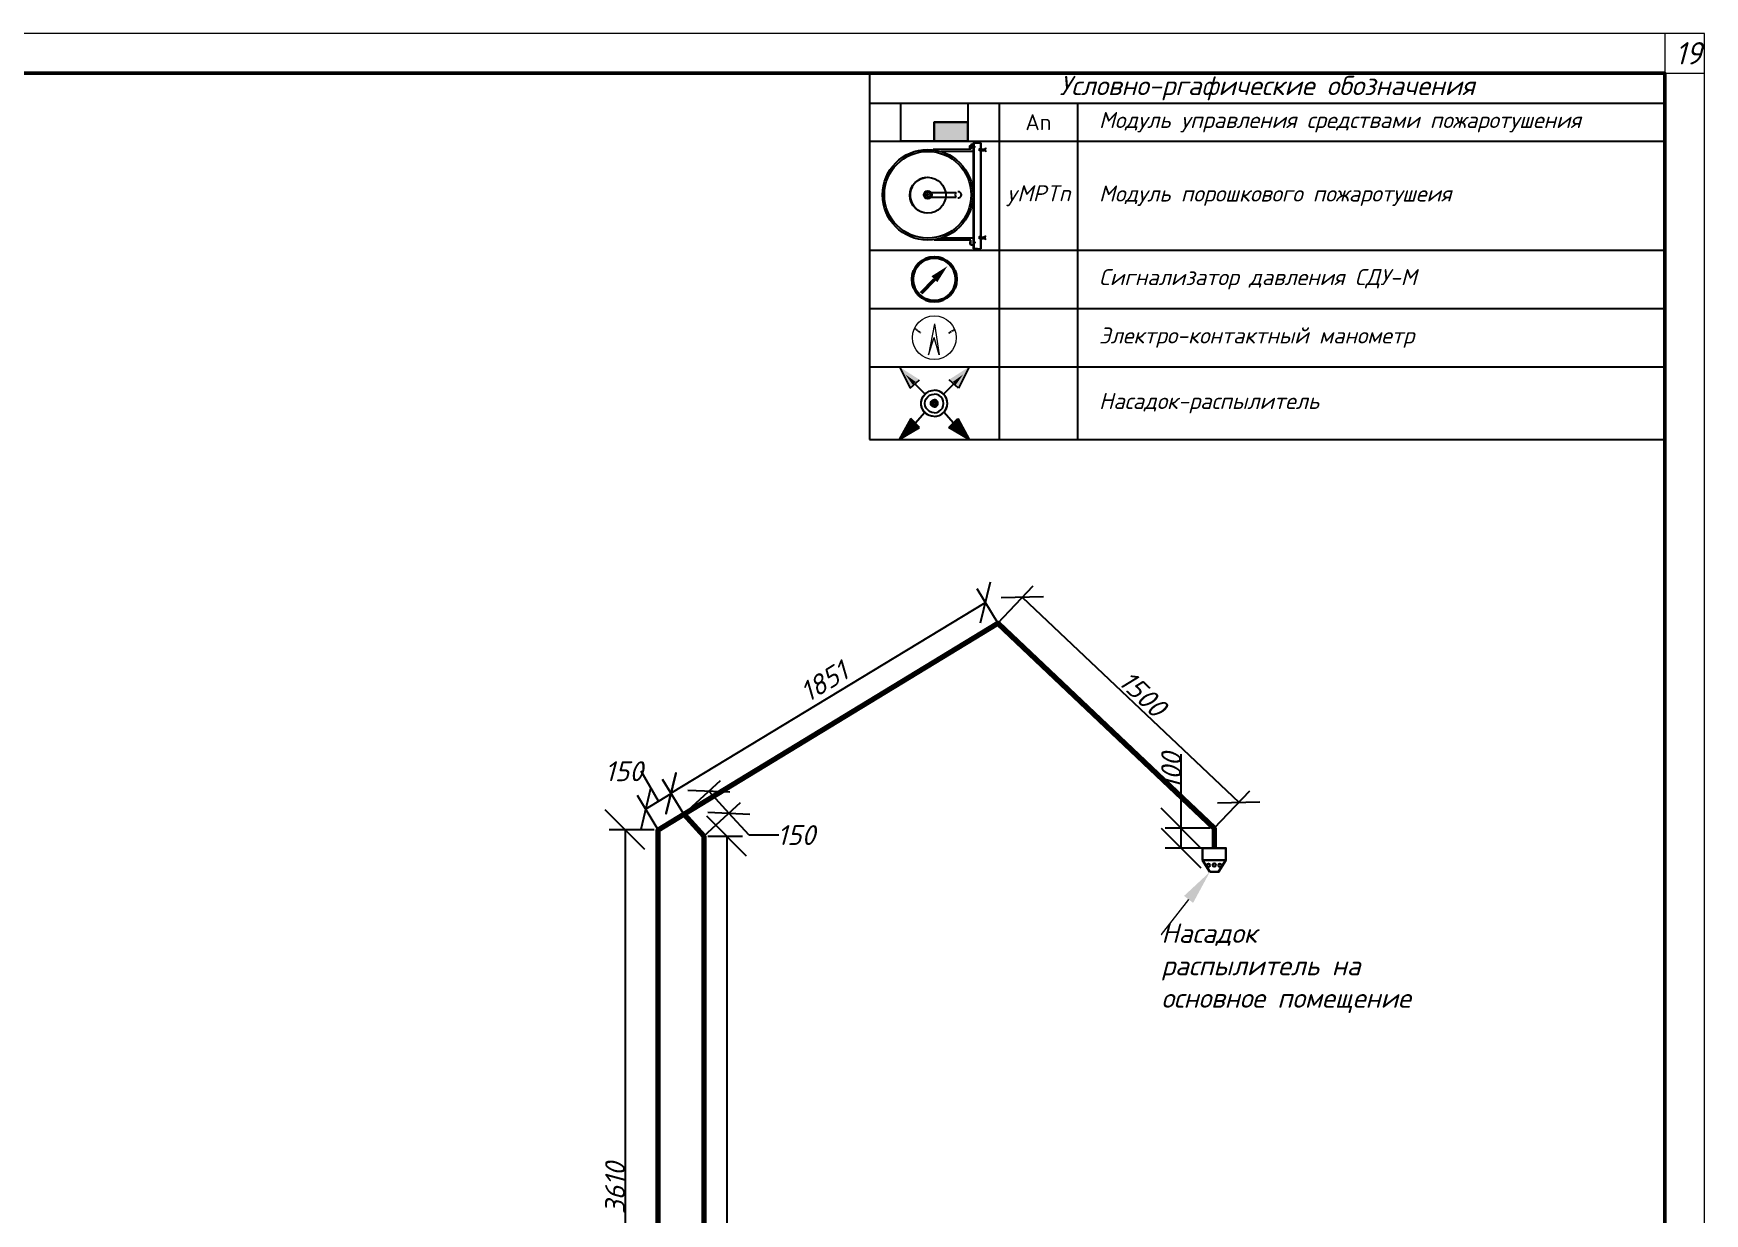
# Model space of a CAD drawing. Header units: millimetres. Extents: x -43024 to 94798, y 928 to 12808.
# Drawn here: x 28313 to 36723, y 6868 to 12808 of the extents above; entities that cross this region are included whole.
import ezdxf
from ezdxf import colors
from ezdxf.entities.mleader import LeaderData, LeaderLine
from ezdxf.math import Vec2, Vec3

# ---------------------------------------------------------------- set-up
doc = ezdxf.new("R2010")
doc.units = ezdxf.units.MM
for name, pattern in [('CONTINUA', [0]), ('DASHED', [7, 5, -2, 0]), ('штриховая', [0.75, 0.5, -0.25])]:
    doc.linetypes.add(name, pattern=pattern)
for name, color, linetype, lineweight in [('.', 7, 'Continuous', 50), ('shkl', 138, 'Continuous', 15), ('ПС', 1, 'Continuous', 50)]:
    doc.layers.add(name, color=color, linetype=linetype, lineweight=lineweight)
for name, color, linetype in [('FM', 6, 'Continuous'), ('NOZZLE', 4, 'Continuous'), ('SPRKDAT1', 30, 'Continuous'), ('АГПТ', 7, 'Continuous')]:
    doc.layers.add(name, color=color, linetype=linetype)
doc.styles.add('GOST-2.304_Type-B_italic', font='GOST_Common Italic.ttf')
doc.styles.get("Standard").update_dxf_attribs({"font": 'arial.ttf'})
doc.styles.add('Архитектурный', font='isocpeui.ttf')
doc.dimstyles.get("Standard").update_dxf_attribs({"dimtxt": 0.18, "dimasz": 0.18, "dimexe": 0.18, "dimexo": 0.0625, "dimgap": 0.09, "dimtad": 0, "dimtih": 1, "dimtoh": 1, "dimdec": 4, "dimzin": 0, "dimdsep": 46, "dimtxsty": 'Standard', "dimcen": 0.09, "dimadec": 0, "dimazin": 0, "dimtfac": 1, "dimtdec": 4, "dimtofl": 0, "dimtmove": 0, "dimatfit": 3, "dimfxl": 1, "dimtolj": 1, "dimtzin": 0, "dimarcsym": 0})

# ---------------------------------------------------------------- blocks, each defined once
blk = doc.blocks.new('*U27')
at = {"lineweight": 0}
blk.add_lwpolyline([(-415, -5), (5, -5), (5, 292), (-415, 292)], close=True, dxfattribs=at)
at = {"color": 0, "linetype": 'Continuous', "lineweight": 50}
blk.add_lwpolyline([(-395, 287), (0, 287), (0, 0), (-395, 0)], close=True, dxfattribs=at)
blk = doc.blocks.new('An')
at = {"layer": '.', "lineweight": 30}
h = blk.add_hatch(color=1, dxfattribs=at)
h.dxf.hatch_style = 1
h.paths.add_polyline_path([(-686454, -717273), (-686116, -717273), (-686116, -717082), (-686454, -717082)])
at = {"layer": 'shkl', "color": 1, "lineweight": 30}
blk.add_lwpolyline([(-686116, -717273), (-686454, -717273), (-686454, -717082), (-686116, -717082)], close=True, dxfattribs=at)
at = {"layer": 'АГПТ', "color": 1}
blk.add_lwpolyline([(-686116, -717273), (-686791, -717273), (-686791, -716892), (-686116, -716892)], close=True, dxfattribs=at)
blk = doc.blocks.new('MGF')
at = {"color": 1}
for centre, radius in [((34617, -15264), 285), ((34617, -15264, 949), 273)]:
    blk.add_circle(centre, radius, dxfattribs=at)
at = {"layer": 'FM', "color": 1}
for p, q in [((34888, -14977), (34652, -14979, -949)), ((34902, -14991), (34701, -14991, -4805)), ((34888, -14948), (34888, -14977)), ((34902, -14948), (34888, -14948)), ((34902, -14948), (34888, -14948)), ((34902, -14948), (34888, -14948)), ((34902, -14948), (34888, -14948)), ((34930, -14936), (34902, -14936)), ((34902, -14936), (34951, -14936)), ((34902, -14936), (34951, -14936)), ((34930, -14936), (34902, -14936)), ((34902, -14936), (34951, -14936)), ((34902, -14936), (34902, -15603)), ((34902, -14936), (34951, -14936)), ((34930, -14936), (34902, -14936)), ((34902, -14936), (34951, -14936)), ((34902, -14936), (34951, -14936)), ((34930, -14936), (34902, -14936)), ((34902, -14936), (34951, -14936)), ((34902, -14936), (34951, -14936)), ((34930, -14936), (34902, -14936)), ((34902, -14936), (34951, -14936)), ((34902, -14936), (34951, -14936)), ((34930, -14936), (34902, -14936)), ((34902, -14936), (34951, -14936)), ((34902, -14936), (34951, -14936)), ((34907, -14936), (34907, -15603)), ((34907, -14958), (34913, -14958)), ((34907, -14967), (34913, -14967)), ((34913, -14967), (34913, -14958)), ((34948, -14936), (34948, -15603)), ((34948, -14981), (34948, -14981)), ((34951, -14936), (34951, -15603)), ((34952, -14976), (34968, -14976)), ((34952, -14985), (34970, -14985)), ((34638, -15250), (34796, -15250, 949)), ((34638, -15278), (34796, -15278, 949)), ((34888, -15550), (34658, -15550, -949)), ((34902, -15537), (34700, -15537, -4859)), ((34888, -15580), (34888, -15550)), ((34952, -15530), (34965, -15530)), ((34952, -15538), (34968, -15538)), ((34902, -15580), (34888, -15580)), ((34902, -15580), (34888, -15580)), ((34930, -15603), (34902, -15603)), ((34902, -15603), (34951, -15603)), ((34902, -15603), (34951, -15603)), ((34930, -15603), (34902, -15603)), ((34902, -15603), (34951, -15603)), ((34902, -15603), (34951, -15603)), ((34930, -15603), (34902, -15603)), ((34902, -15603), (34951, -15603)), ((34902, -15603), (34951, -15603)), ((34930, -15603), (34902, -15603)), ((34902, -15603), (34951, -15603)), ((34902, -15603), (34951, -15603)), ((34930, -15603), (34902, -15603)), ((34902, -15603), (34951, -15603)), ((34902, -15603), (34951, -15603)), ((34930, -15603), (34902, -15603)), ((34902, -15603), (34951, -15603)), ((34902, -15603), (34951, -15603)), ((34930, -15603), (34902, -15603)), ((34902, -15603), (34951, -15603)), ((34902, -15603), (34951, -15603)), ((34930, -15603), (34902, -15603)), ((34902, -15603), (34951, -15603)), ((34902, -15603), (34951, -15603)), ((34930, -15603), (34902, -15603)), ((34902, -15603), (34951, -15603)), ((34902, -15603), (34951, -15603)), ((34930, -15603), (34902, -15603)), ((34902, -15603), (34951, -15603)), ((34902, -15603), (34951, -15603)), ((34930, -15603), (34902, -15603)), ((34902, -15603), (34951, -15603)), ((34902, -15603), (34951, -15603)), ((34930, -15603), (34902, -15603)), ((34902, -15603), (34951, -15603)), ((34902, -15603), (34951, -15603)), ((34907, -15560), (34913, -15560)), ((34907, -15569), (34913, -15569)), ((34913, -15560), (34913, -15569))]:
    blk.add_line(p, q, dxfattribs=at)
for points in [[(34882, -14970), (34882, -14956), (34888, -14956), (34888, -14970)], [(34902, -14973), (34902, -14953), (34907, -14953), (34907, -14973)], [(34942, -14987), (34942, -14974), (34948, -14974), (34948, -14987)], [(34882, -15558), (34882, -15572), (34888, -15572), (34888, -15558)], [(34902, -15554), (34902, -15575), (34907, -15575), (34907, -15554)], [(34942, -15541), (34942, -15527), (34948, -15527), (34948, -15541)]]:
    blk.add_lwpolyline(points, close=True, dxfattribs=at)
blk.add_lwpolyline([(34615, -15266), (34610, -15266), (34610, -15261), (34615, -15261)], dxfattribs=at)
blk.add_lwpolyline([(34615, -15266), (34610, -15266), (34610, -15261), (34615, -15261)], dxfattribs=at)
for centre, radius in [((34617, -15267), 113), ((34617, -15267), 113), ((34617, -15264), 24.8), ((34617, -15264), 24.8), ((34617, -15264), 16), ((34617, -15264), 16), ((34617, -15264), 3.44), ((34617, -15264), 3.44)]:
    blk.add_circle(centre, radius, dxfattribs=at)
for centre, radius, start, end in [((34969, -14959), 17.5, 265.7814, 328.0509), ((34969, -15002), 17.5, 31.9491, 85.7814), ((34971, -14968), 12.3, 274.0647, 1.3356), ((34971, -14993), 12.3, 358.6644, 85.9353), ((34618, -15266, -4800), 112, 96.3699, 185.5874), ((34618, -15266, -4815), 112, 185.6585, 264.548), ((34809, -15264, 949), 19.4, 132.8011, 227.199), ((34809, -15264, 949), 19.4, 258.9396, 101.0604), ((34967, -15512), 17.5, 265.7814, 328.0509), ((34967, -15556), 17.5, 31.9491, 85.7814), ((34969, -15522), 12.3, 274.0647, 1.3356), ((34969, -15546), 12.3, 358.6644, 85.9353)]:
    blk.add_arc(centre, radius, start, end, dxfattribs=at)
blk = doc.blocks.new('СДУ')
at = {"layer": 'ПС'}
h = blk.add_hatch(color=6, dxfattribs=at)
h.dxf.hatch_style = 1
h.paths.add_polyline_path([(4397121.1, 581569.6), (4397150.9, 581539.8), (4397201.8, 581620.5)])
at = {"layer": 'ПС', "color": 6, "elevation": -692.9}
blk.add_lwpolyline([(4397069.5, 581485.5), (4397137.3, 581553.3)], dxfattribs=at)
at = {"layer": 'ПС', "color": 6, "ltscale": 100}
blk.add_circle((4397136, 581554.7, -692.9), 110, dxfattribs=at)
blk = doc.blocks.new('ЭКМ')
at = {"color": 63, "linetype": 'DASHED'}
for points in [[(759475.6, -1374292.8), (759504.9, -1374315.5)], [(759676.9, -1374298.6), (759646.4, -1374319.5)]]:
    blk.add_lwpolyline(points, dxfattribs=at)
at = {"color": 63, "lineweight": 20}
for points in [[(759577, -1374270), (759546, -1374426), (759575, -1374340)], [(759577, -1374270), (759599, -1374427.5), (759575, -1374340)]]:
    blk.add_lwpolyline(points, dxfattribs=at)
blk.add_circle((759575, -1374340), 110, dxfattribs=at)
blk = doc.blocks.new('360 NOZZLE')
at = {"color": 244, "ltscale": 5, "true_color": 0x991b1e}
for p, q in [((-98.2, 98.2), (-46.5, 46.5)), ((98.2, 98.2), (46.5, 46.5)), ((-96.1, -99.1), (-48, -44)), ((96.1, -99.1), (48, -44))]:
    blk.add_line(p, q, dxfattribs=at)
at = {"color": 244, "ltscale": 5, "true_color": 0x991b1e, "extrusion": (0, 0, -1)}
for major_axis, start_param, end_param in [((33.2, -33.2), 0.785398, 3.926991), ((12.7, 12.7), 2.356194, 5.497787), ((12.7, 12.7), 2.356194, 5.497787), ((9.5, -9.5), 0.785398, 3.926991), ((9.5, -9.5), 0.785398, 3.926991), ((7.92, -7.92), 0.785398, 3.926991), ((6.33, -6.33), 0.785398, 3.926991), ((4.75, 4.75), 2.356194, 5.497787)]:
    blk.add_ellipse((0, 0), major_axis=major_axis, ratio=1, start_param=start_param, end_param=end_param, dxfattribs=at)
at = {"color": 244, "ltscale": 5, "true_color": 0x991b1e}
for major_axis, start_param, end_param in [((-33.2, -33.2), 0.785398, 3.926991), ((-12.7, 12.7), 2.356194, 5.497787), ((-12.7, 12.7), 2.356194, 5.497787), ((-9.5, -9.5), 0.785398, 3.926991), ((-9.5, -9.5), 0.785398, 3.926991), ((-7.92, -7.92), 0.785398, 3.926991), ((-6.33, -6.33), 0.785398, 3.926991), ((-4.75, 4.75), 2.356194, 5.497787)]:
    blk.add_ellipse((0, 0), major_axis=major_axis, ratio=1, start_param=start_param, end_param=end_param, dxfattribs=at)
at = {"layer": 'NOZZLE', "color": 244, "true_color": 0x991b1e}
for p, q in [((-174.9, 183.4), (-122.1, 77.3)), ((174.9, 183.4), (122.1, 77.3)), ((-122.1, 77.3), (-74.3, 119.1)), ((122.1, 77.3), (74.3, 119.1)), ((-118.5, -76.7), (-175.9, -181.4)), ((-73.6, -121.6), (-118.5, -76.7)), ((73.6, -121.6), (118.5, -76.7)), ((118.5, -76.7), (175.9, -181.4)), ((-175.9, -181.4), (-73.6, -121.6)), ((175.9, -181.4), (73.6, -121.6))]:
    blk.add_line(p, q, dxfattribs=at)
for points in [[(-74.3, 119.1), (-174.9, 183.4), (-122.1, 77.3)], [(74.3, 119.1), (174.9, 183.4), (122.1, 77.3)], [(-93.9, 108.6), (-108.6, 93.9), (-145.2, 145.2)], [(93.9, 108.6), (108.6, 93.9), (145.2, 145.2)], [(-118.5, -76.7), (-175.9, -181.4), (-73.6, -121.6)], [(118.5, -76.7), (175.9, -181.4), (73.6, -121.6)]]:
    blk.add_solid(points, dxfattribs=at)
at = {"layer": 'SPRKDAT1', "color": 244, "ltscale": 5, "true_color": 0x991b1e, "extrusion": (0, 0, -1)}
for start_param, end_param in [(0.785398, 3.926991), (2.356194, 3.926991), (0.785398, 2.356194)]:
    blk.add_ellipse((0, 0), major_axis=(46.5, -46.5), ratio=1, start_param=start_param, end_param=end_param, dxfattribs=at)
at = {"layer": 'SPRKDAT1', "color": 244, "ltscale": 5, "true_color": 0x991b1e}
for start_param, end_param in [(0.785398, 3.926991), (2.356194, 3.926991), (0.785398, 2.356194)]:
    blk.add_ellipse((0, 0), major_axis=(-46.5, -46.5), ratio=1, start_param=start_param, end_param=end_param, dxfattribs=at)
blk = doc.blocks.new('*T50')
at = {"layer": 'АГПТ', "color": 0, "linetype": 'ByBlock', "lineweight": -2, "transparency": 16777216}
for p, q in [((0, 0), (4002.9, 0)), ((0, 0), (0, -1844.3)), ((4002.9, 0), (4002.9, -1844.3)), ((0, -150.7), (4002.9, -150.7)), ((652.9, -150.7), (652.9, -1844.3)), ((1047.8, -150.7), (1047.8, -1844.3)), ((0, -343), (4002.9, -343)), ((0, -890.8), (4002.9, -890.8)), ((0, -1184.3), (4002.9, -1184.3)), ((0, -1477.9), (4002.9, -1477.9)), ((0, -1844.3), (4002.9, -1844.3))]:
    blk.add_line(p, q, dxfattribs=at)
at = {"layer": 'АГПТ', "color": 7, "lineweight": 25, "transparency": 16777216, "xscale": 0.5, "yscale": 0.5, "zscale": 0.5}
blk.add_blockref('An', (343553.2, 358294.3), dxfattribs=at)
at = {"layer": 'АГПТ', "color": 0, "lineweight": 25, "transparency": 16777216, "xscale": 0.8, "yscale": 0.8, "zscale": 0.8}
blk.add_blockref('MGF', (-27400, 11598.8, 3887.1), dxfattribs=at)
at = {"layer": 'АГПТ', "color": 0, "lineweight": 25, "transparency": 16777216}
for name, p in [('СДУ', (-4396809.5, -582592.2, 692.9)), ('ЭКМ', (-759248.6, 1373008.9)), ('360 NOZZLE', (326.4, -1662.1))]:
    blk.add_blockref(name, p, dxfattribs=at)
at = {"layer": 'АГПТ', "color": 7, "lineweight": 25, "transparency": 16777216, "style": 'Архитектурный'}
for s, insert, char_height, width, attachment_point in [('Условно-ргафические обозначения', (2001.4, -75.3), 97.02, 4001.254, 5), ('{\\fISOCPEUR|b0|i0|c204|p34;An}', (850.3, -246.8), 80.85, 393.267, 5), ('Модуль управления средствами пожаротушения', (1155.6, -246.8), 80.85, 2739.493, 4), ('{\\C256;yMPTn}', (850.3, -616.9), 80.85, 393.267, 5), ('Модуль порошкового пожаротушеия', (1155.6, -616.9), 80.85, 2739.493, 4), ('Сигнализатор давления СДУ-М', (1155.6, -1037.6), 80.85, 2739.493, 4), ('Электро-контактный манометр', (1155.6, -1331.1), 80.85, 2739.493, 4), ('Насадок-распылитель', (1155.6, -1661.1), 80.85, 2739.493, 4)]:
    blk.add_mtext(s, dxfattribs=dict(at, insert=insert, char_height=char_height, width=width, attachment_point=attachment_point))
blk = doc.blocks.new('насадок')
at = {"layer": 'АГПТ', "color": 5, "linetype": 'ByBlock', "lineweight": 30}
for points in [[(4552759, 918817), (4552927, 918817), (4552927, 918731), (4552759, 918731)], [(4552812, 918645), (4552874, 918645), (4552927, 918731), (4552759, 918731)]]:
    blk.add_lwpolyline(points, close=True, dxfattribs=at)
for centre in [(4552802, 918693), (4552843, 918695), (4552884, 918693)]:
    blk.add_circle(centre, 11.4, dxfattribs=at)
blk = doc.blocks.new('_OBLIQUE')
at = {"color": 0, "linetype": 'ByBlock'}
blk.add_line((-0.5, -0.5), (0.5, 0.5), dxfattribs=at)
blk = doc.blocks.new('*D51')
at = {"layer": 'Defpoints', "color": 0, "transparency": 16777216}
for p in [(31457.4, 8799.8), (31290.4, 5189.8), (31457.4, 5189.8)]:
    blk.add_point(p, dxfattribs=at)
at = {"layer": 'АГПТ', "color": 44, "lineweight": -2, "transparency": 16777216}
for p, q in [((31437.4, 8799.8), (31210.4, 8799.8)), ((31290.4, 8799.8), (31290.4, 5189.8)), ((31437.4, 5189.8), (31210.4, 5189.8))]:
    blk.add_line(p, q, dxfattribs=at)
at = {"layer": 'АГПТ', "color": 44, "lineweight": -2, "transparency": 16777216, "xscale": 200, "yscale": 200, "zscale": 200}
for p, rotation in [((31290.4, 8799.8), 90), ((31290.4, 5189.8), 270)]:
    blk.add_blockref('_OBLIQUE', p, dxfattribs=dict(at, rotation=rotation))
at = {"layer": 'АГПТ', "color": 44, "lineweight": 15, "transparency": 16777216, "insert": (31240.3, 6994.8), "char_height": 100, "attachment_point": 5, "rotation": 90, "style": 'Архитектурный'}
blk.add_mtext('\\A1;3610', dxfattribs=at)
blk = doc.blocks.new('*D52')
at = {"layer": 'Defpoints', "color": 0, "transparency": 16777216}
for p in [(33103.5, 9943.8), (33168, 9837.3), (31585.5, 8877.7)]:
    blk.add_point(p, dxfattribs=at)
at = {"layer": 'АГПТ', "color": 44, "lineweight": -2, "transparency": 16777216}
for p, q in [((33168, 9837.3), (33062, 10012.2)), ((31521, 8984.2), (33103.5, 9943.8)), ((31585.5, 8877.8), (31479.5, 9052.6))]:
    blk.add_line(p, q, dxfattribs=at)
at = {"layer": 'АГПТ', "color": 44, "lineweight": -2, "transparency": 16777216, "xscale": 150, "yscale": 150, "zscale": 150}
for p, rotation in [((33103.5, 9943.8), 31.23094964796141), ((31521, 8984.2), 211.2309496479614)]:
    blk.add_blockref('_OBLIQUE', p, dxfattribs=dict(at, rotation=rotation))
at = {"layer": 'АГПТ', "color": 44, "lineweight": 15, "transparency": 16777216, "insert": (32291.4, 9546.1), "char_height": 100, "attachment_point": 5, "rotation": 31.23095, "style": 'Архитектурный'}
blk.add_mtext('\\A1;1851', dxfattribs=at)
blk = doc.blocks.new('*D53')
at = {"layer": 'Defpoints', "color": 0, "transparency": 16777216}
for p in [(31522.1, 8982), (31585.5, 8877.7), (31457.4, 8799.8)]:
    blk.add_point(p, dxfattribs=at)
at = {"layer": 'АГПТ', "color": 44, "lineweight": -2, "transparency": 16777216}
for p, q in [((31371, 9094.2), (31370.8, 9094.2)), ((31458, 8943), (31371, 9094.2)), ((31585.5, 8877.8), (31480.5, 9050.4)), ((31457.4, 8799.8), (31352.4, 8972.4)), ((31394, 8904.1), (31522.1, 8982))]:
    blk.add_line(p, q, dxfattribs=at)
at = {"layer": 'АГПТ', "color": 44, "lineweight": -2, "transparency": 16777216, "xscale": 150, "yscale": 150, "zscale": 150}
for p, rotation in [((31522.1, 8982), 31.30720392074694), ((31394, 8904.1), 211.3072039207469)]:
    blk.add_blockref('_OBLIQUE', p, dxfattribs=dict(at, rotation=rotation))
at = {"layer": 'АГПТ', "color": 44, "lineweight": 15, "transparency": 16777216, "insert": (31284.1, 9094.2), "char_height": 100, "attachment_point": 5, "style": 'Архитектурный'}
blk.add_mtext('\\A1;150', dxfattribs=at)
blk = doc.blocks.new('*D54')
at = {"layer": 'Defpoints', "color": 0, "transparency": 16777216}
for p in [(33166.2, 9839), (34378.6, 8937.9), (34255.3, 8807.6)]:
    blk.add_point(p, dxfattribs=at)
at = {"layer": 'АГПТ', "color": 44, "lineweight": -2, "transparency": 16777216}
for p, q in [((33166.2, 9839.1), (33344.6, 10027.4)), ((33289.6, 9969.3), (34378.6, 8937.9)), ((34255.3, 8807.6), (34433.7, 8995.9))]:
    blk.add_line(p, q, dxfattribs=at)
at = {"layer": 'АГПТ', "color": 44, "lineweight": -2, "transparency": 16777216, "xscale": 150, "yscale": 150, "zscale": 150}
for p, rotation in [((33289.6, 9969.3), 136.5569120629737), ((34378.6, 8937.9), 316.5569120629736)]:
    blk.add_blockref('_OBLIQUE', p, dxfattribs=dict(at, rotation=rotation))
at = {"layer": 'АГПТ', "color": 44, "lineweight": 15, "transparency": 16777216, "insert": (33895.3, 9484.2), "char_height": 100, "attachment_point": 5, "rotation": 316.55691, "style": 'Архитектурный'}
blk.add_mtext('\\A1;1500', dxfattribs=at)
blk = doc.blocks.new('*D55')
at = {"layer": 'Defpoints', "color": 0, "transparency": 16777216}
for p in [(31585.5, 8877.7), (31813, 8883.3), (31687.2, 8767.4)]:
    blk.add_point(p, dxfattribs=at)
at = {"layer": 'АГПТ', "color": 44, "lineweight": -2, "transparency": 16777216}
for p, q in [((31585.6, 8877.8), (31770.2, 9047.8)), ((31687.2, 8767.4), (31871.8, 8937.5)), ((31711.4, 8993.6), (31813, 8883.3)), ((31914.6, 8773), (31813, 8883.3)), ((32064.6, 8773), (31914.6, 8773))]:
    blk.add_line(p, q, dxfattribs=at)
at = {"layer": 'АГПТ', "color": 44, "lineweight": -2, "transparency": 16777216, "xscale": 150, "yscale": 150, "zscale": 150}
for p, rotation in [((31711.4, 8993.6), 132.6552796382067), ((31813, 8883.3), 312.6552796382067)]:
    blk.add_blockref('_OBLIQUE', p, dxfattribs=dict(at, rotation=rotation))
at = {"layer": 'АГПТ', "color": 44, "lineweight": 15, "transparency": 16777216, "insert": (32151.3, 8773), "char_height": 100, "attachment_point": 5, "style": 'Архитектурный'}
blk.add_mtext('\\A1;150', dxfattribs=at)
blk = doc.blocks.new('*D56')
at = {"layer": 'Defpoints', "color": 0, "transparency": 16777216}
for p in [(31687.2, 8767.4), (31687.2, 4067.4), (31801.9, 4067.4)]:
    blk.add_point(p, dxfattribs=at)
at = {"layer": 'АГПТ', "color": 44, "lineweight": -2, "transparency": 16777216}
for p, q in [((31707.2, 8767.4), (31881.9, 8767.4)), ((31801.9, 8767.4), (31801.9, 4067.4)), ((31707.2, 4067.4), (31881.9, 4067.4))]:
    blk.add_line(p, q, dxfattribs=at)
at = {"layer": 'АГПТ', "color": 44, "lineweight": -2, "transparency": 16777216, "xscale": 200, "yscale": 200, "zscale": 200}
for p, rotation in [((31801.9, 8767.4), 90), ((31801.9, 4067.4), 270)]:
    blk.add_blockref('_OBLIQUE', p, dxfattribs=dict(at, rotation=rotation))
at = {"layer": 'АГПТ', "color": 44, "lineweight": 15, "transparency": 16777216, "insert": (31751.1, 6417.4), "char_height": 100, "attachment_point": 5, "rotation": 90, "style": 'Архитектурный'}
blk.add_mtext('\\A1;4700', dxfattribs=at)
blk = doc.blocks.new('*D59')
at = {"layer": 'Defpoints', "color": 0, "transparency": 16777216}
for p in [(34255.3, 8807.6), (34088.7, 8707.6), (34255.3, 8707.6)]:
    blk.add_point(p, dxfattribs=at)
at = {"layer": 'АГПТ', "color": 44, "lineweight": -2, "transparency": 16777216}
for p, q in [((34088.7, 8807.6), (34088.7, 9180.9)), ((34235.3, 8807.6), (34008.7, 8807.6)), ((34088.7, 8707.6), (34088.7, 8807.6)), ((34235.3, 8707.6), (34008.7, 8707.6))]:
    blk.add_line(p, q, dxfattribs=at)
at = {"layer": 'АГПТ', "color": 44, "lineweight": -2, "transparency": 16777216, "xscale": 200, "yscale": 200, "zscale": 200}
for p, rotation in [((34088.7, 8807.6), 90), ((34088.7, 8707.6), 270)]:
    blk.add_blockref('_OBLIQUE', p, dxfattribs=dict(at, rotation=rotation))
at = {"layer": 'АГПТ', "color": 44, "lineweight": 15, "transparency": 16777216, "insert": (34038.6, 9094.3), "char_height": 100, "attachment_point": 5, "rotation": 90, "style": 'Архитектурный'}
blk.add_mtext('\\A1;100', dxfattribs=at)

msp = doc.modelspace()

# ---------------------------------------------------------------- linework, layer by layer
at = {"layer": 'АГПТ', "lineweight": 15}
msp.add_lwpolyline([(36722.9, 12807.9), (36522.9, 12807.9), (36522.9, 12607.9), (36722.9, 12607.9)], close=True, dxfattribs=at)
at = {"layer": 'АГПТ', "color": 244, "lineweight": 70, "true_color": 0x991b1e}
for points in [[(31457.4, 5189.8), (31457.4, 8799.8), (31585.5, 8877.7), (33166.2, 9839), (33166.2, 9839), (34255.3, 8807.6), (34255.3, 8707.6)], [(31585.5, 8877.7), (31687.2, 8767.4), (31687.2, 4067.4), (33267.8, 5028.7), (34356.9, 3997.3), (34356.9, 4097.3)]]:
    msp.add_lwpolyline(points, dxfattribs=at)

# ---------------------------------------------------------------- block references
at = {"xscale": 40, "yscale": 40, "zscale": 40}
msp.add_blockref('*U27', (36522.9, 1127.9), dxfattribs=at)
msp.add_blockref('*T50', (32520, 12607.9))
at = {"layer": 'АГПТ', "color": 251, "linetype": 'ByBlock', "lineweight": 5, "xscale": 0.7, "yscale": 0.7, "zscale": 0.7}
msp.add_blockref('насадок', (-3152734.8, -634464.2), dxfattribs=at)

# ---------------------------------------------------------------- texts
at = {"layer": 'АГПТ', "color": 1, "linetype": 'штриховая', "lineweight": 15, "insert": (36575.2, 12764.2), "char_height": 112.5, "width": 606.258, "attachment_point": 1, "style": 'GOST-2.304_Type-B_italic'}
msp.add_mtext('{\\C0;19}', dxfattribs=at)

# ---------------------------------------------------------------- dimensions: what is measured, and where the dimension line sits
at = {"layer": 'АГПТ', "lineweight": 15}
for base, p1, p2, angle, picture, middle in [((33103.5, 9943.8), (31585.5, 8877.7), (33168, 9837.3), 31.23095, '*D52', (32291.4, 9546.1)), ((34378.6, 8937.9), (33166.2, 9839), (34255.3, 8807.6), 316.55691, '*D54', (33895.3, 9484.2)), ((31522.1, 8982), (31457.4, 8799.8), (31585.5, 8877.7), 31.3072, '*D53', (31370.7, 9094.2)), ((31813, 8883.3), (31585.5, 8877.7), (31687.2, 8767.4), 312.65528, '*D55', (31909.4, 8837))]:
    dim = msp.add_linear_dim(base=base, p1=p1, p2=p2, angle=angle, dimstyle='Standard', override={"dimtxt": 100, "dimasz": 150, "dimexe": 80, "dimtih": 0, "dimdec": 0, "dimtxsty": 'Архитектурный', "dimblk1": 'OBLIQUE', "dimblk2": 'OBLIQUE', "dimsah": 1, "dimclrd": 44, "dimclre": 44, "dimclrt": 44, "dimtofl": 1, "dimtmove": 1}, dxfattribs=at)
    dim.commit()
    dim.dimension.update_dxf_attribs({"geometry": picture, "text_midpoint": middle, "dimtype": 161})
at = {"layer": 'АГПТ', "color": 44, "lineweight": 15}
dim = msp.add_linear_dim(base=(34088.7, 8707.6), p1=(34255.3, 8807.6), p2=(34255.3, 8707.6), angle=90, dimstyle='Standard', override={"dimtxt": 100, "dimasz": 200, "dimexe": 80, "dimexo": 20, "dimtad": 1, "dimtih": 0, "dimtoh": 0, "dimdec": 0, "dimtxsty": 'Архитектурный', "dimblk1": 'OBLIQUE', "dimblk2": 'OBLIQUE', "dimsah": 1, "dimclrd": 44, "dimclre": 44, "dimclrt": 44}, dxfattribs=at)
dim.commit()
dim.dimension.update_dxf_attribs({"geometry": '*D59', "text_midpoint": (34088.7, 9094.3), "dimtype": 160})
for base, p1, p2, picture, middle in [((31290.4, 5189.8), (31457.4, 8799.8), (31457.4, 5189.8), '*D51', (31240.3, 6994.8)), ((31801.9, 4067.4), (31687.2, 8767.4), (31687.2, 4067.4), '*D56', (31751.1, 6417.4))]:
    dim = msp.add_linear_dim(base=base, p1=p1, p2=p2, angle=90, dimstyle='Standard', override={"dimtxt": 100, "dimasz": 200, "dimexe": 80, "dimexo": 20, "dimtad": 1, "dimtih": 0, "dimtoh": 0, "dimdec": 0, "dimtxsty": 'Архитектурный', "dimblk1": 'OBLIQUE', "dimblk2": 'OBLIQUE', "dimsah": 1, "dimclrd": 44, "dimclre": 44, "dimclrt": 44}, dxfattribs=at)
    dim.commit()
    dim.dimension.update_dxf_attribs({"geometry": picture, "text_midpoint": middle})

# ---------------------------------------------------------------- leaders
at = {"layer": 'АГПТ', "color": 0, "linetype": 'Continuous', "lineweight": 15}
ml = msp.add_multileader_mtext('Standard', dxfattribs=at)
ml.set_content('Насадок \\Pраспылитель на \\Pосновное помещение', style='Архитектурный')
ml.set_leader_properties(color=256, linetype='CONTINUA', lineweight=15)
ml.build(insert=Vec2(0, 0))
ml.multileader.update_dxf_attribs({"dogleg_length": 0.36, "arrow_head_size": 175})
ctx = ml.context
ctx.base_point, ctx.char_height, ctx.arrow_head_size, ctx.landing_gap_size, ctx.plane_origin = Vec3(33989.2, 8272.1), 98, 175, 0.063, Vec3(35965.8, 4459.9)
notes = []
notes.append((ctx, [(1, (1, 1, 0), (33988.9, 8272.1), (1, 0), 0.252, [(0, [(34233.4, 8587.5)], 0, [])])]))
ctx.mtext.insert, ctx.mtext.flow_direction = Vec3(33989.2, 8328.5), 5
for ctx, leaders in notes:
    for number, flags, end, landing, length, lines in leaders:
        leader = LeaderData()
        leader.index, (leader.has_last_leader_line, leader.has_dogleg_vector, leader.attachment_direction) = number, flags
        leader.last_leader_point, leader.dogleg_vector, leader.dogleg_length = Vec3(end), Vec3(landing), length
        for number, points, colour, breaks in lines:
            line = LeaderLine()
            line.index, line.vertices, line.color, line.breaks = number, Vec3.list(points), colors.encode_raw_color(colour), breaks
            leader.lines.append(line)
        ctx.leaders.append(leader)

doc.saveas('drawing.dxf')
